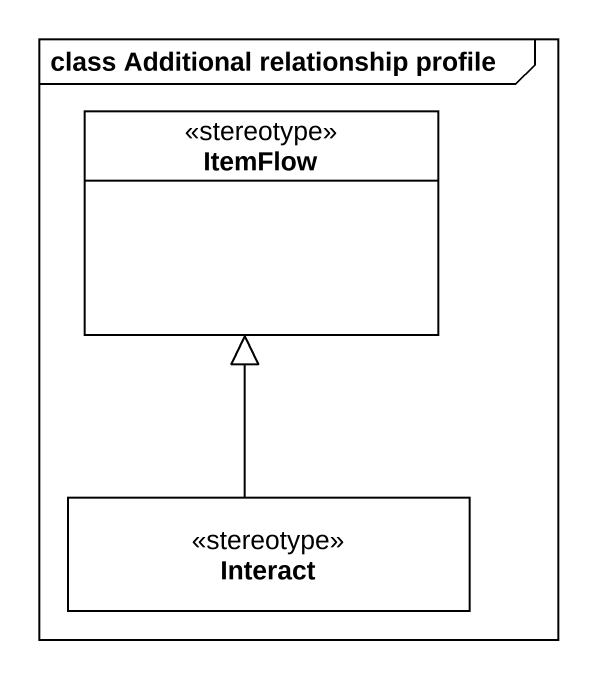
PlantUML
@startuml
mainframe class Additional relationship profile
hide circle
hide empty members
class ItemFlow <<stereotype>>
class Interact <<stereotype>>
Interact -up-|> ItemFlow
@enduml
